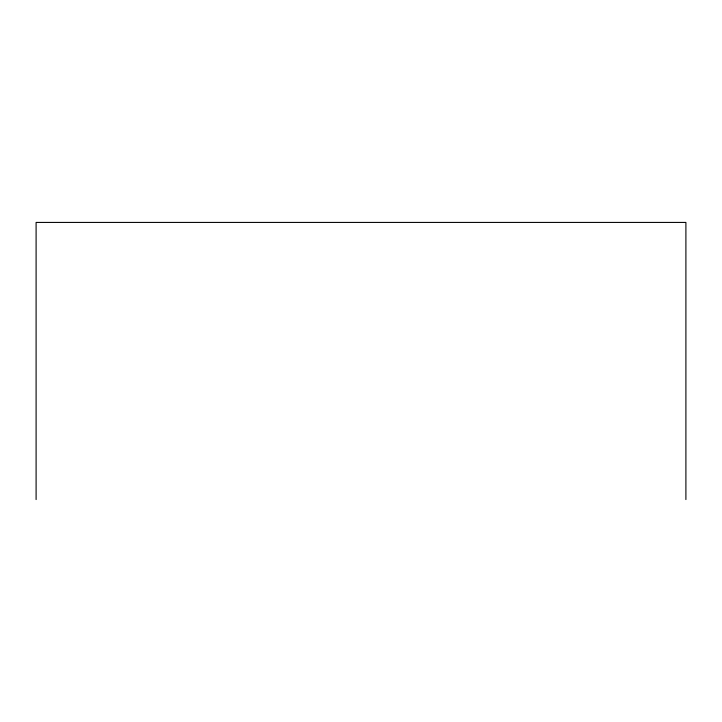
<?xml version="1.0" encoding="UTF-8"?>
<svg xmlns="http://www.w3.org/2000/svg" width="722" height="722" viewBox="0 0 722 722"><rect width="100%" height="100%" fill="white"/><g stroke="black" fill="none" stroke-linecap="round" stroke-linejoin="round"><path stroke-width="1.08" d="M685.9 499.57L685.9 222.43L36.1 222.43L36.1 499.57"/></g></svg>
